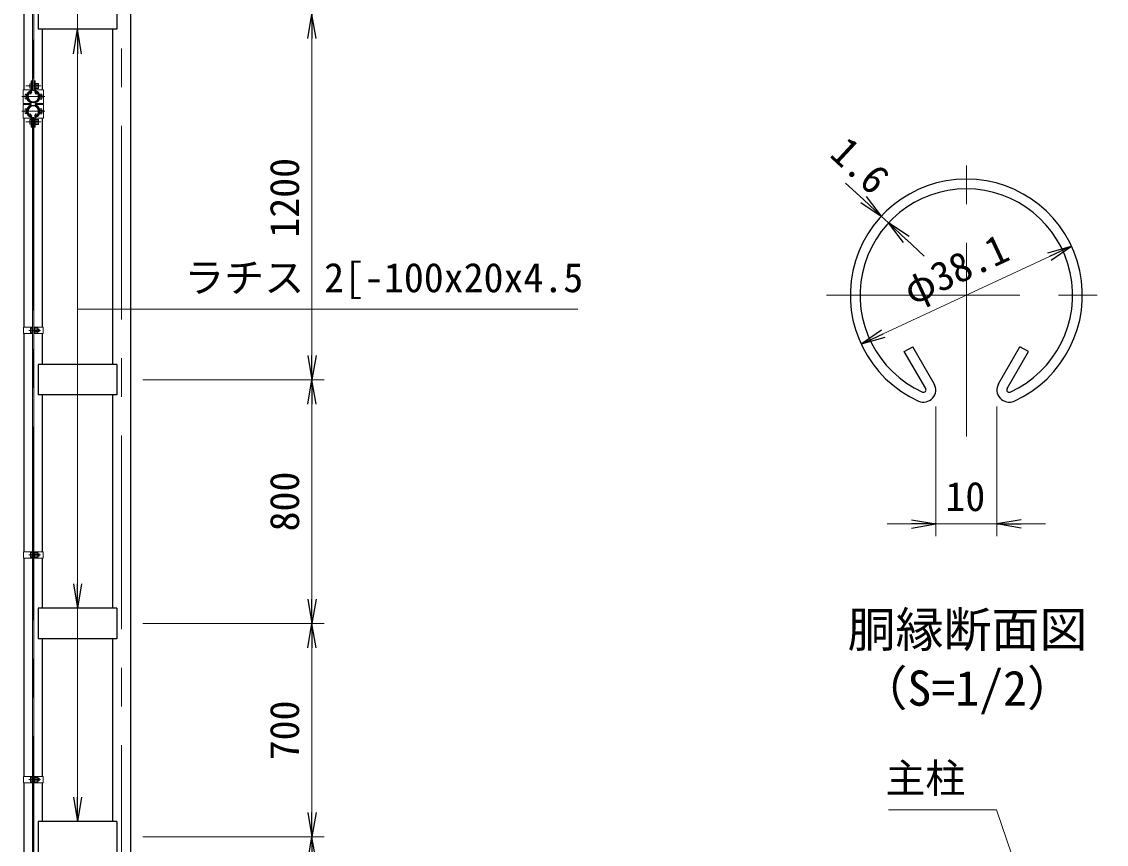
# Model space of a CAD drawing. Units: millimetres, scale not verified, with parts at other scales. Extents: x -8400 to 8400, y -5940 to 5940.
# Drawn here: x -1627 to 1934, y -2135 to 565 of the extents above; entities that cross this region are included whole.
import ezdxf
from ezdxf.enums import TextEntityAlignment as Align

# ---------------------------------------------------------------- set-up
doc = ezdxf.new("R2010")
doc.units = ezdxf.units.MM
doc.header["$LTSCALE"] = 20
doc.linetypes.add('USER1', pattern=[50.8, 31.75, -6.35, 6.35, -6.35])
for name, color, linetype, lineweight in [('0-1_D-STR1', 1, 'Continuous', 25), ('0-4_D-BMK', 2, 'USER1', 13), ('0-5_D-STR-DIM', 7, 'Continuous', 13), ('0-8_D-STR3', 3, 'Continuous', 13), ('0-9_D-STR-TXT', 7, 'Continuous', 13), ('0-A_D-TTL-TXT', 7, 'Continuous', 13)]:
    doc.layers.add(name, color=color, linetype=linetype, lineweight=lineweight)
doc.layers.add('0-6_0', color=7, linetype='Continuous')
doc.styles.add('ＭＳ ゴシック', font='')
doc.styles.get('ＭＳ ゴシック').set_extended_font_data('MS Gothic')

# ---------------------------------------------------------------- blocks, each defined once
blk = doc.blocks.new('_Open')
at = {"layer": '0-6_0'}
blk.add_line((-20, 3.333), (0, 0), dxfattribs=at)
blk.add_lwpolyline([(-20, -3.333), (0, 0), (-20, 0)], dxfattribs=at)

msp = doc.modelspace()

# ---------------------------------------------------------------- linework, layer by layer
at = {"layer": '0-1_D-STR1'}
for p, q in [((-1268.97, -3410), (-1268.97, 1699)), ((-1619.47, 341.55), (-1619.47, 1027.5)), ((-1573.22, 640), (-1573.22, 540)), ((-1315.22, 640), (-1315.22, 540)), ((-1315.22, 540), (-1573.22, 540)), ((-1558.97, 341.55), (-1558.97, 540)), ((-1329.47, 540), (-1329.47, -560)), ((-1595.9, 334.38), (-1599.41, 328.3)), ((-1599.41, 328.3), (-1598.02, 327.5)), ((-1594.51, 333.58), (-1598.02, 327.5)), ((-1583.94, 333.58), (-1580.43, 327.5)), ((-1582.55, 334.38), (-1579.04, 328.3)), ((-1579.04, 328.3), (-1580.43, 327.5)), ((-1619.47, 293.45), (-1619.47, 296.55)), ((-1558.97, 293.45), (-1558.97, 296.55)), ((-1599.41, 261.7), (-1598.02, 262.5)), ((-1595.9, 255.62), (-1599.41, 261.7)), ((-1594.51, 256.42), (-1598.02, 262.5)), ((-1583.94, 256.42), (-1580.43, 262.5)), ((-1582.55, 255.62), (-1579.04, 261.7)), ((-1579.04, 261.7), (-1580.43, 262.5)), ((-1619.47, -437.5), (-1619.47, 248.45)), ((-1558.97, -437.5), (-1558.97, 248.45)), ((-1619.47, -1174.5), (-1619.47, -458.5)), ((-1558.97, -560), (-1558.97, -458.5)), ((1270.45, -517.66), (1298.24, -501.62)), ((1340.64, -639.22), (1270.45, -517.66)), ((1368.42, -623.18), (1298.24, -501.62)), ((1579.79, -623.18), (1649.98, -501.62)), ((1607.58, -639.22), (1677.76, -517.66)), ((1677.76, -517.66), (1649.98, -501.62)), ((-1315.22, -560), (-1573.22, -560)), ((-1573.22, -560), (-1573.22, -660)), ((-1315.22, -560), (-1315.22, -660)), ((-1315.22, -660), (-1573.22, -660)), ((-1558.97, -1174.5), (-1558.97, -660)), ((-1329.47, -660), (-1329.47, -1360)), ((-1619.47, -1911.5), (-1619.47, -1195.5)), ((-1558.97, -1360), (-1558.97, -1195.5)), ((-1315.22, -1360), (-1573.22, -1360)), ((-1573.22, -1360), (-1573.22, -1460)), ((-1315.22, -1360), (-1315.22, -1460)), ((-1315.22, -1460), (-1573.22, -1460)), ((-1558.97, -1911.5), (-1558.97, -1460)), ((-1329.47, -1460), (-1329.47, -2060)), ((-1619.47, -2618.45), (-1619.47, -1932.5)), ((-1558.97, -2060), (-1558.97, -1932.5)), ((-1315.22, -2060), (-1573.22, -2060)), ((-1573.22, -2060), (-1573.22, -2160)), ((-1315.22, -2060), (-1315.22, -2160))]:
    msp.add_line(p, q, dxfattribs=at)
for centre, radius, start, end in [((-1589.22, 319.05), 19.05, 114.32478, 65.67522), ((-1589.22, 319.05), 17.45, 114.32478, 65.67522), ((-1596.24, 334.58), 2, 330, 114.32478), ((-1596.24, 334.58), 0.401, 330, 114.32478), ((-1582.2, 334.58), 2, 65.67522, 210), ((-1582.2, 334.58), 0.401, 65.67522, 210), ((-1589.22, 270.95), 19.05, 294.32478, 245.67522), ((-1589.22, 270.95), 17.45, 294.32478, 245.67522), ((-1596.24, 255.42), 2, 245.67522, 30), ((-1596.24, 255.42), 0.401, 245.67522, 30), ((-1582.2, 255.42), 2, 150, 294.32478), ((-1582.2, 255.42), 0.401, 150, 294.32478), ((1474.11, -332.6), 381, 294.32478, 245.67522), ((1474.11, -332.6), 348.92, 294.32478, 245.67522), ((1333.69, -643.23), 40.1, 245.67522, 30), ((1333.69, -643.23), 8.02, 245.67522, 30), ((1614.53, -643.23), 40.1, 150, 294.32478), ((1614.53, -643.23), 8.02, 150, 294.32478)]:
    msp.add_arc(centre, radius, start, end, dxfattribs=at)
at = {"layer": '0-4_D-BMK'}
for p, q in [((-1589.22, 3300), (-1589.22, -3460)), ((-1299.22, -3460), (-1299.22, 1721)), ((-1613.66, 354.05), (-1564.78, 354.05)), ((-1627.19, 319.05), (-1551.25, 319.05)), ((-1627.19, 270.95), (-1551.25, 270.95)), ((-1613.66, 235.95), (-1564.78, 235.95)), ((1474.11, -796.23), (1474.11, 126.88)), ((1014.63, -332.6), (1933.59, -332.6)), ((-1603.77, -448), (-1565.17, -448)), ((-1603.77, -1185), (-1565.17, -1185)), ((-1603.77, -1922), (-1565.17, -1922))]:
    msp.add_line(p, q, dxfattribs=at)
at = {"layer": '0-5_D-STR-DIM'}
for p, q in [((-674.22, 510), (-674.22, -530)), ((1136.34, -18.86), (1077.72, 35.58)), ((1167.73, -102.62), (1167.93, -102.62)), ((1218.46, -95.14), (1194.95, -73.31)), ((1191.24, -124.45), (1191.44, -124.45)), ((1277.08, -149.59), (1335.69, -204.03)), ((1201.31, -459.8), (1746.91, -205.4)), ((-1228.97, -610), (-634.22, -610)), ((-1228.97, -610), (-634.22, -610)), ((-674.22, -690), (-674.22, -1330)), ((1374.11, -697.74), (1374.11, -1123.34)), ((1574.11, -697.74), (1574.11, -1123.34)), ((1294.11, -1083.34), (1214.11, -1083.34)), ((1374.11, -1083.34), (1574.11, -1083.34)), ((1654.11, -1083.34), (1734.11, -1083.34)), ((-1228.97, -1410), (-634.22, -1410)), ((-1228.97, -1410), (-634.22, -1410)), ((-674.22, -2030), (-674.22, -1490)), ((-1228.97, -2110), (-634.22, -2110)), ((-1228.97, -2110), (-634.22, -2110))]:
    msp.add_line(p, q, dxfattribs=at)
at = {"layer": '0-8_D-STR3'}
for p, q in [((-1591.47, 3210.95), (-1591.47, 339.05)), ((-1586.97, 3210.95), (-1586.97, 339.05)), ((-1600.52, 360.55), (-1600.52, 347.55)), ((-1595.72, 371.05), (-1595.72, 341.48)), ((-1595.72, 371.05), (-1593.42, 371.05)), ((-1593.42, 371.05), (-1593.42, 341.48)), ((-1591.72, 359.37), (-1593.42, 359.37)), ((-1591.72, 359.37), (-1591.72, 348.73)), ((-1591.72, 358.05), (-1591.47, 358.05)), ((-1586.97, 358.05), (-1585.02, 358.05)), ((-1585.02, 371.05), (-1585.02, 341.48)), ((-1585.02, 371.05), (-1582.72, 371.05)), ((-1582.72, 371.05), (-1582.72, 341.48)), ((-1572.72, 362.15), (-1582.72, 362.15)), ((-1572.72, 358.1), (-1582.72, 358.1)), ((-1582.72, 358.05), (-1582.52, 358.05)), ((-1571.72, 360.28), (-1571.72, 347.94)), ((-1571.72, 358.05), (-1571.72, 350.05)), ((-1571.72, 357.37), (-1571.4, 357.37)), ((-1622.87, 341.55), (-1595.72, 341.55)), ((-1622.87, 341.55), (-1622.87, 296.55)), ((-1616.02, 325.55), (-1616.02, 312.55)), ((-1611.22, 327.05), (-1611.22, 311.05)), ((-1610.86, 323.05), (-1611.22, 323.05)), ((-1591.72, 348.73), (-1593.42, 348.73)), ((-1591.72, 350.05), (-1591.47, 350.05)), ((-1591.47, 339.05), (-1586.97, 339.05)), ((-1586.97, 350.05), (-1585.02, 350.05)), ((-1582.72, 350.05), (-1582.52, 350.05)), ((-1572.72, 350), (-1582.72, 350)), ((-1572.72, 345.95), (-1582.72, 345.95)), ((-1582.72, 341.55), (-1555.57, 341.55)), ((-1571.72, 350.73), (-1571.4, 350.73)), ((-1567.22, 323.05), (-1567.59, 323.05)), ((-1561.72, 327.15), (-1567.22, 327.15)), ((-1567.22, 327.15), (-1567.22, 310.95)), ((-1561.72, 323.1), (-1567.22, 323.1)), ((-1560.72, 325.28), (-1560.72, 312.94)), ((-1560.72, 323.05), (-1560.22, 323.05)), ((-1560.72, 323.05), (-1560.22, 323.05)), ((-1560.72, 322.37), (-1559.9, 322.37)), ((-1560.22, 323.05), (-1560.22, 315.05)), ((-1555.57, 341.55), (-1555.57, 296.55)), ((-1622.87, 296.55), (-1595.92, 296.55)), ((-1622.87, 293.45), (-1595.92, 293.45)), ((-1622.87, 248.45), (-1622.87, 293.45)), ((-1610.86, 315.05), (-1611.22, 315.05)), ((-1595.92, 300.52), (-1596.7, 298.36)), ((-1595.92, 289.48), (-1596.7, 291.64)), ((-1595.92, 300.52), (-1595.92, 296.55)), ((-1595.92, 289.48), (-1595.92, 293.45)), ((-1582.52, 300.52), (-1582.52, 296.55)), ((-1582.52, 300.52), (-1581.74, 298.36)), ((-1582.52, 296.55), (-1555.57, 296.55)), ((-1582.52, 289.48), (-1582.52, 293.45)), ((-1582.52, 293.45), (-1555.57, 293.45)), ((-1582.52, 289.48), (-1581.74, 291.64)), ((-1567.22, 315.05), (-1567.59, 315.05)), ((-1561.72, 315), (-1567.22, 315)), ((-1561.72, 310.95), (-1567.22, 310.95)), ((-1560.72, 315.73), (-1559.9, 315.73)), ((-1560.72, 315.05), (-1560.22, 315.05)), ((-1560.72, 315.05), (-1560.22, 315.05)), ((-1555.57, 248.45), (-1555.57, 293.45)), ((-1616.02, 264.45), (-1616.02, 277.45)), ((-1611.22, 262.95), (-1611.22, 278.95)), ((-1610.86, 274.95), (-1611.22, 274.95)), ((-1610.86, 266.95), (-1611.22, 266.95)), ((-1591.47, 250.95), (-1586.97, 250.95)), ((-1591.47, 250.95), (-1591.47, -2620.95)), ((-1586.97, 250.95), (-1586.97, -2620.95)), ((-1567.22, 274.95), (-1567.59, 274.95)), ((-1567.22, 266.95), (-1567.59, 266.95)), ((-1561.72, 279.05), (-1567.22, 279.05)), ((-1567.22, 262.85), (-1567.22, 279.05)), ((-1561.72, 275), (-1567.22, 275)), ((-1561.72, 266.9), (-1567.22, 266.9)), ((-1561.72, 262.85), (-1567.22, 262.85)), ((-1560.72, 264.72), (-1560.72, 277.06)), ((-1560.72, 274.95), (-1560.22, 274.95)), ((-1560.72, 274.95), (-1560.22, 274.95)), ((-1560.72, 274.27), (-1559.9, 274.27)), ((-1560.72, 267.63), (-1559.9, 267.63)), ((-1560.72, 266.95), (-1560.22, 266.95)), ((-1560.72, 266.95), (-1560.22, 266.95)), ((-1560.22, 266.95), (-1560.22, 274.95)), ((-1622.87, 248.45), (-1595.72, 248.45)), ((-1600.52, 229.45), (-1600.52, 242.45)), ((-1595.72, 218.95), (-1595.72, 248.52)), ((-1595.72, 218.95), (-1593.42, 218.95)), ((-1593.42, 218.95), (-1593.42, 248.52)), ((-1591.72, 241.27), (-1593.42, 241.27)), ((-1591.72, 230.63), (-1593.42, 230.63)), ((-1591.72, 230.63), (-1591.72, 241.27)), ((-1591.72, 239.95), (-1591.47, 239.95)), ((-1591.72, 231.95), (-1591.47, 231.95)), ((-1586.97, 239.95), (-1585.02, 239.95)), ((-1586.97, 231.95), (-1585.02, 231.95)), ((-1585.02, 218.95), (-1585.02, 248.52)), ((-1585.02, 218.95), (-1582.72, 218.95)), ((-1582.72, 218.95), (-1582.72, 248.52)), ((-1582.72, 248.45), (-1555.57, 248.45)), ((-1572.72, 244.05), (-1582.72, 244.05)), ((-1572.72, 240), (-1582.72, 240)), ((-1582.72, 239.95), (-1582.52, 239.95)), ((-1582.72, 231.95), (-1582.52, 231.95)), ((-1572.72, 231.9), (-1582.72, 231.9)), ((-1572.72, 227.85), (-1582.72, 227.85)), ((-1571.72, 229.72), (-1571.72, 242.06)), ((-1571.72, 231.95), (-1571.72, 239.95)), ((-1571.72, 239.27), (-1571.4, 239.27)), ((-1571.72, 232.63), (-1571.4, 232.63)), ((-1621.77, -437.5), (-1621.77, -458.5)), ((-1591.47, -437.5), (-1621.77, -437.5)), ((-1591.47, -458.5), (-1621.77, -458.5)), ((-1598.57, -441.5), (-1598.57, -454.5)), ((-1593.77, -437.5), (-1593.77, -458.5)), ((-1593.77, -440), (-1593.77, -456)), ((-1586.97, -437.5), (-1556.67, -437.5)), ((-1586.97, -458.5), (-1556.67, -458.5)), ((-1584.67, -437.5), (-1584.67, -458.5)), ((-1574.67, -439.9), (-1584.67, -439.9)), ((-1584.67, -439.9), (-1584.67, -456.1)), ((-1574.67, -443.95), (-1584.67, -443.95)), ((-1574.67, -452.05), (-1584.67, -452.05)), ((-1574.67, -456.1), (-1584.67, -456.1)), ((-1573.67, -441.77), (-1573.67, -454.11)), ((-1573.67, -444), (-1569.77, -444)), ((-1573.67, -444.68), (-1569.45, -444.68)), ((-1573.67, -451.32), (-1569.45, -451.32)), ((-1573.67, -452), (-1569.77, -452)), ((-1569.77, -444), (-1569.77, -452)), ((-1556.67, -437.5), (-1556.67, -458.5)), ((-1621.77, -1174.5), (-1621.77, -1195.5)), ((-1591.47, -1174.5), (-1621.77, -1174.5)), ((-1593.77, -1174.5), (-1593.77, -1195.5)), ((-1586.97, -1174.5), (-1556.67, -1174.5)), ((-1584.67, -1174.5), (-1584.67, -1195.5)), ((-1556.67, -1174.5), (-1556.67, -1195.5)), ((-1591.47, -1195.5), (-1621.77, -1195.5)), ((-1598.57, -1178.5), (-1598.57, -1191.5)), ((-1593.77, -1177), (-1593.77, -1193)), ((-1586.97, -1195.5), (-1556.67, -1195.5)), ((-1574.67, -1176.9), (-1584.67, -1176.9)), ((-1584.67, -1176.9), (-1584.67, -1193.1)), ((-1574.67, -1180.95), (-1584.67, -1180.95)), ((-1574.67, -1189.05), (-1584.67, -1189.05)), ((-1574.67, -1193.1), (-1584.67, -1193.1)), ((-1573.67, -1178.77), (-1573.67, -1191.11)), ((-1573.67, -1181), (-1569.77, -1181)), ((-1573.67, -1181.68), (-1569.45, -1181.68)), ((-1573.67, -1188.32), (-1569.45, -1188.32)), ((-1573.67, -1189), (-1569.77, -1189)), ((-1569.77, -1181), (-1569.77, -1189)), ((-1621.77, -1911.5), (-1621.77, -1932.5)), ((-1591.47, -1911.5), (-1621.77, -1911.5)), ((-1598.57, -1915.5), (-1598.57, -1928.5)), ((-1593.77, -1911.5), (-1593.77, -1932.5)), ((-1593.77, -1914), (-1593.77, -1930)), ((-1586.97, -1911.5), (-1556.67, -1911.5)), ((-1584.67, -1911.5), (-1584.67, -1932.5)), ((-1574.67, -1913.9), (-1584.67, -1913.9)), ((-1584.67, -1913.9), (-1584.67, -1930.1)), ((-1574.67, -1917.95), (-1584.67, -1917.95)), ((-1573.67, -1915.77), (-1573.67, -1928.11)), ((-1573.67, -1918), (-1569.77, -1918)), ((-1573.67, -1918.68), (-1569.45, -1918.68)), ((-1569.77, -1918), (-1569.77, -1926)), ((-1556.67, -1911.5), (-1556.67, -1932.5)), ((-1591.47, -1932.5), (-1621.77, -1932.5)), ((-1586.97, -1932.5), (-1556.67, -1932.5)), ((-1574.67, -1926.05), (-1584.67, -1926.05)), ((-1574.67, -1930.1), (-1584.67, -1930.1)), ((-1573.67, -1925.32), (-1569.45, -1925.32)), ((-1573.67, -1926), (-1569.77, -1926))]:
    msp.add_line(p, q, dxfattribs=at)
for centre, radius, start, end in [((-1574.26, 360.12), 2.54, 307.21089, 52.78911), ((-1580.42, 354.05), 8.7, 332.26063, 27.73937), ((-1579.22, 354.05), 8.5, 331.92751, 28.07249), ((-1589.22, 319.05), 22, 110.1633, 250.11694), ((-1589.22, 319.05), 19.7, 109.83718, 250.11694), ((-1597.72, 341.48), 2, 297.27961, 0), ((-1597.72, 341.48), 4.3, 294.96438, 0), ((-1580.72, 341.48), 4.3, 180, 245.03562), ((-1580.72, 341.48), 2, 180, 242.72039), ((-1589.22, 319.05), 19.7, 289.88306, 70.16282), ((-1589.22, 319.05), 22, 289.88306, 69.8367), ((-1574.27, 347.97), 2.55, 307.42505, 52.57495), ((-1563.26, 325.12), 2.54, 307.21089, 52.78911), ((-1569.42, 319.05), 8.7, 332.26063, 27.73937), ((-1567.72, 319.05), 8.5, 331.92751, 28.07249), ((-1589.22, 270.95), 22, 109.88306, 249.8367), ((-1589.22, 270.95), 19.7, 109.88306, 250.16282), ((-1589.22, 270.95), 19.7, 289.83718, 70.11694), ((-1589.22, 270.95), 22, 290.1633, 70.11694), ((-1563.27, 312.97), 2.55, 307.42505, 52.57495), ((-1597.72, 248.52), 2, 0, 62.72039), ((-1597.72, 248.52), 4.3, 0, 65.03562), ((-1580.72, 248.52), 4.3, 114.96438, 180), ((-1580.72, 248.52), 2, 117.27961, 180), ((-1563.27, 277.02), 2.55, 307.42505, 52.57495), ((-1569.42, 270.95), 8.7, 332.26063, 27.73937), ((-1563.26, 264.87), 2.54, 307.21089, 52.78911), ((-1567.72, 270.95), 8.5, 331.92751, 28.07249), ((-1574.27, 242.02), 2.55, 307.42505, 52.57495), ((-1580.42, 235.95), 8.7, 332.26063, 27.73937), ((-1574.26, 229.87), 2.54, 307.21089, 52.78911), ((-1579.22, 235.95), 8.5, 331.92751, 28.07249), ((-1576.21, -441.93), 2.54, 307.21089, 52.78911), ((-1582.37, -448), 8.7, 332.26063, 27.73937), ((-1576.22, -454.08), 2.55, 307.42505, 52.57495), ((-1577.27, -448), 8.5, 331.92751, 28.07249), ((-1576.21, -1178.93), 2.54, 307.21089, 52.78911), ((-1582.37, -1185), 8.7, 332.26063, 27.73937), ((-1576.22, -1191.08), 2.55, 307.42505, 52.57495), ((-1577.27, -1185), 8.5, 331.92751, 28.07249), ((-1576.21, -1915.93), 2.54, 307.21089, 52.78911), ((-1582.37, -1922), 8.7, 332.26063, 27.73937), ((-1577.27, -1922), 8.5, 331.92751, 28.07249), ((-1576.22, -1928.08), 2.55, 307.42505, 52.57495)]:
    msp.add_arc(centre, radius, start, end, dxfattribs=at)
for centre, start_param, end_param in [((-1595.72, 360.55), 1.5707963, 3.1415927), ((-1611.22, 325.55), 1.5707963, 3.1415927), ((-1595.72, 347.55), 3.1415927, 4.712389), ((-1611.22, 312.55), 3.1415927, 4.712389), ((-1611.22, 277.45), 1.5707963, 3.1415927), ((-1611.22, 264.45), 3.1415927, 4.712389), ((-1595.72, 242.45), 1.5707963, 3.1415927), ((-1595.72, 229.45), 3.1415927, 4.712389), ((-1593.77, -441.5), 1.5707963, 3.1415927), ((-1593.77, -454.5), 3.1415927, 4.712389), ((-1593.77, -1178.5), 1.5707963, 3.1415927), ((-1593.77, -1191.5), 3.1415927, 4.712389), ((-1593.77, -1915.5), 1.5707963, 3.1415927), ((-1593.77, -1928.5), 3.1415927, 4.712389)]:
    msp.add_ellipse(centre, major_axis=(4.8, 0), ratio=0.3125, start_param=start_param, end_param=end_param, dxfattribs=at)
at = {"layer": '0-9_D-STR-TXT'}
for p, q in [((-1444.22, -378.32), (-1444.22, 538)), ((-1444.22, 268.53), (-1444.22, -2058)), ((-1444.22, -378.32), (-1444.22, -1358))]:
    msp.add_line(p, q, dxfattribs=at)
for points in [[(198.54, -378.32), (-1444.22, -378.32), (-1444.22, 1588)], [(1218.59, -2021.86), (1573.23, -2021.86), (1655.81, -2265.13)]]:
    msp.add_lwpolyline(points, dxfattribs=at)

# ---------------------------------------------------------------- block references
at = {"layer": '0-5_D-STR-DIM', "xscale": 4, "yscale": 4}
for p, rotation in [((-674.22, 590), 90), ((1194.95, -73.31), 317.11285), ((1218.46, -95.14), 137.11285), ((1819.42, -171.59), 24.99865), ((1128.8, -493.61), 204.99865), ((-674.22, -610), 270), ((-674.22, -610), 90), ((1574.11, -1083.34), 180), ((-674.22, -1410), 270), ((-674.22, -1410), 90), ((-674.22, -2110), 270), ((-674.22, -2110), 90)]:
    msp.add_blockref('_Open', p, dxfattribs=dict(at, rotation=rotation))
msp.add_blockref('_Open', (1374.11, -1083.34), dxfattribs=at)
at = {"layer": '0-9_D-STR-TXT', "xscale": 4, "yscale": 4}
for p, rotation in [((-1444.22, 540), 90), ((-1444.22, -1360), 270), ((-1444.22, -2060), 270)]:
    msp.add_blockref('_Open', p, dxfattribs=dict(at, rotation=rotation))

# ---------------------------------------------------------------- texts
at = {"layer": '0-5_D-STR-DIM', "style": 'ＭＳ ゴシック'}
for s, rotation, p in [('1.6', 317.113, (1001.38, 104.05)), ('1200', 90, (-687.72, -143.8)), ('φ38.1', 24.999, (1308, -393.21)), ('800', 90, (-687.72, -1107.75)), ('700', 90, (-687.72, -1859))]:
    msp.add_text(s, height=96.19, rotation=rotation, dxfattribs=at).set_placement(p, align=Align.BOTTOM_LEFT)
msp.add_text('10', height=96.19, dxfattribs=at).set_placement((1405.31, -1069.84), align=Align.BOTTOM_LEFT)
at = {"layer": '0-9_D-STR-TXT', "style": 'ＭＳ ゴシック'}
for s, p in [('ラチス 2[-100x20x4.5', (-1093.34, -351.62)), ('主柱', (1208.44, -1994.41))]:
    msp.add_text(s, height=96.19, dxfattribs=at).set_placement(p, align=Align.BOTTOM_LEFT)
at = {"layer": '0-A_D-TTL-TXT', "style": 'ＭＳ ゴシック'}
for s, p in [('胴縁断面図', (1084.26, -1521.89)), ('（S=1/2）', (1123.25, -1714.27))]:
    msp.add_text(s, height=115.4, dxfattribs=at).set_placement(p, align=Align.BOTTOM_LEFT)

doc.saveas('drawing.dxf')
